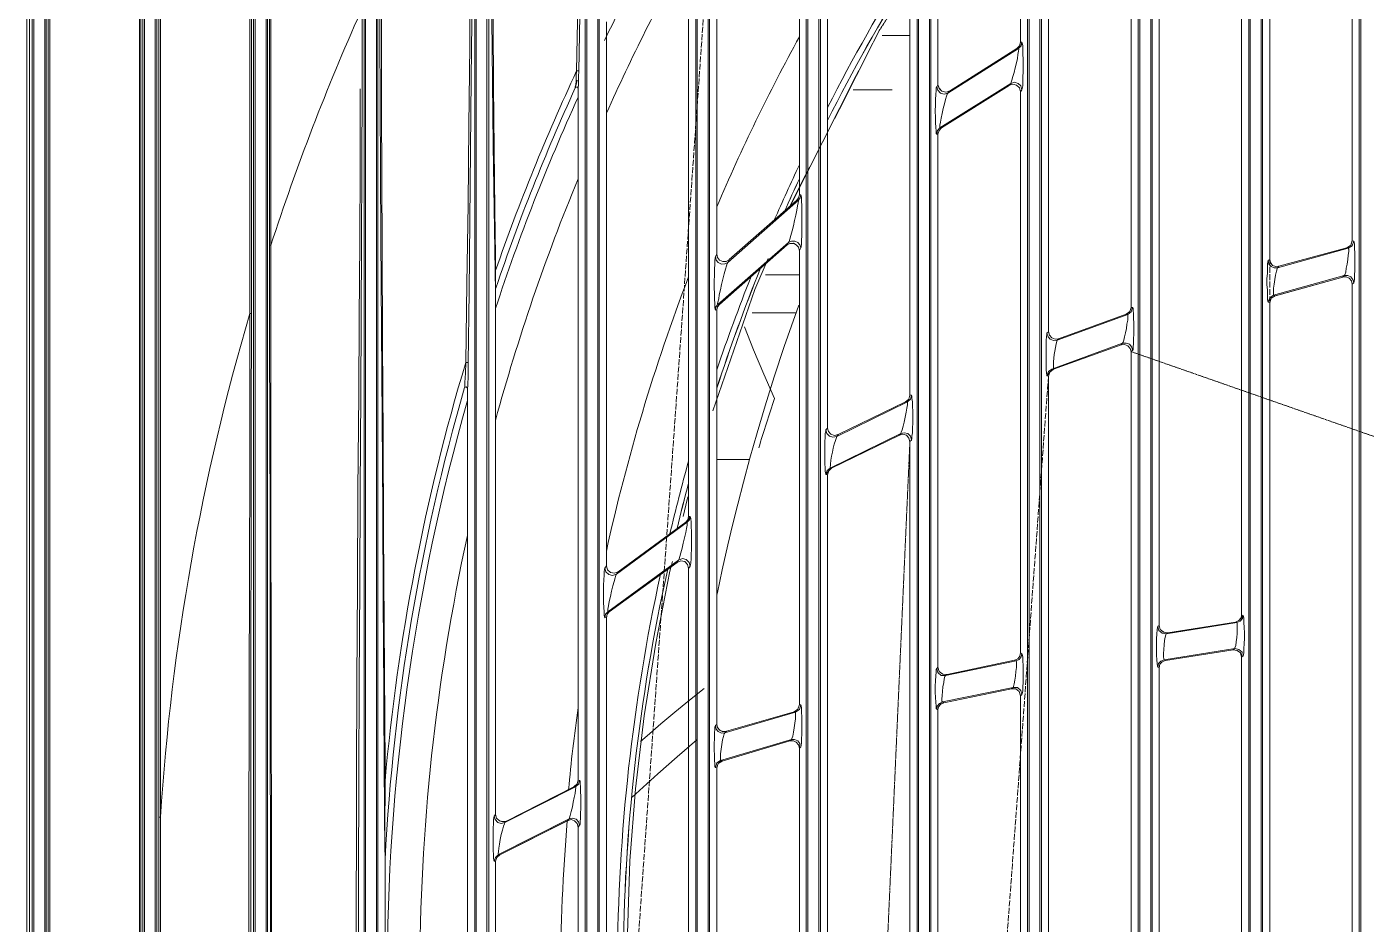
# Model space of a CAD drawing. Header units: millimetres. Extents: x 90740 to 167944, y -39332 to 25855.
# Drawn here: x 137529.7 to 137891.5, y 12100.5 to 12342.9 of the extents above; entities that cross this region are included whole.
import ezdxf

# ---------------------------------------------------------------- set-up
doc = ezdxf.new("R2010")
doc.units = ezdxf.units.MM
doc.linetypes.add('PDF_IMPORT', pattern=[1, 0.8, -0.2])
doc.layers.add('PDF4_Geometry', color=7, linetype='Continuous')

# ---------------------------------------------------------------- blocks, each defined once
blk = doc.blocks.new('200-A_10 bis 12')
at = {"layer": 'PDF4_Geometry', "lineweight": 13}
for p, q in [((6273.92, 3275.98), (6273.92, 2335.53)), ((6274.87, 2336.02), (6274.87, 3273.81)), ((6277.01, 3273.96), (6277.01, 2335.87)), ((6289.13, 2335.87), (6289.13, 3273.96)), ((6291.97, 3273.96), (6291.97, 2335.87)), ((6321.83, 2922.52), (6321.83, 3273.96)), ((6409.29, 2336.02), (6409.29, 3273.81))]:
    blk.add_line(p, q, dxfattribs=at)
for points in [[(6273.92, 3274.27), (6274.3, 3273.94), (6274.3, 2335.87), (6273.92, 2335.53), (6273.96, 2335.4), (6274.1, 2335.33)], [(6274.3, 2335.87), (6274.65, 2336.22), (6274.65, 3273.61), (6274.3, 3273.94)], [(6276.34, 3273.81), (6276.34, 2336.02), (6276.49, 2336.09), (6276.52, 2336.22), (6276.81, 2336.07), (6276.81, 3273.79), (6276.52, 3273.61), (6276.49, 3273.74), (6276.34, 3273.81), (6276.34, 3273.74)], [(6289.82, 3273.81), (6289.82, 2336.02), (6289.64, 2336.09), (6289.59, 2336.22)], [(6291.26, 3273.81), (6291.26, 2336.02), (6291.39, 2336.09), (6291.46, 2336.22), (6291.77, 2336.07), (6291.77, 3273.79), (6291.46, 3273.61), (6291.39, 3273.74), (6291.26, 3273.81)], [(6304.05, 2715.15), (6304.03, 2729.76), (6303.98, 2746.21), (6303.96, 2762.62), (6303.91, 2779.07), (6303.91, 2823.54), (6303.96, 2842.15), (6303.98, 2860.73), (6304.03, 2873.54), (6304.03, 2892.72), (6304.05, 2894.3), (6304.05, 3273.96)], [(6304.74, 3273.81), (6304.74, 2336.02), (6304.6, 2336.09), (6304.54, 2336.22)], [(6306.22, 3273.81), (6306.22, 2336.02), (6306.36, 2336.09), (6306.42, 2336.22), (6306.69, 2336.07), (6306.69, 2729.63), (6306.76, 2741.42), (6306.76, 2753.27), (6306.8, 2769.03), (6306.8, 2784.8), (6306.82, 2800.61), (6306.82, 2821.41), (6306.8, 2837.93), (6306.76, 2854.4), (6306.76, 2866.79), (6306.73, 2879.16), (6306.69, 2891.53), (6306.69, 3273.79), (6306.42, 3273.61), (6306.36, 3273.74), (6306.22, 3273.81)], [(6306.87, 3273.96), (6306.87, 2877.89), (6306.89, 2864.91), (6306.93, 2851.87), (6306.93, 2838.88), (6306.96, 2826.12), (6306.96, 2788.64), (6306.93, 2772.39), (6306.93, 2756.14), (6306.89, 2739.88), (6306.87, 2727.12)], [(6319.46, 2336.22), (6319.46, 3273.61), (6319.19, 3273.79), (6319.19, 2925.03), (6319.15, 2914.73), (6319.12, 2904.36), (6319.08, 2894.03), (6319.01, 2883.73), (6318.95, 2870.83), (6318.88, 2857.91), (6318.81, 2845.01), (6318.75, 2832.07), (6318.7, 2818.5), (6318.7, 2792.15)], [(6319.66, 3273.81), (6319.66, 2336.02), (6319.52, 2336.09), (6319.46, 2336.22)], [(6322.25, 2823.14), (6322.23, 2826.49), (6322.23, 2829.87), (6322.19, 2831.53), (6322.12, 2843.77), (6322.05, 2855.98), (6321.99, 2868.19), (6321.9, 2880.38), (6321.83, 2892.59), (6321.72, 2904.8), (6321.7, 2913.97), (6321.65, 2923.16), (6321.61, 2932.36), (6321.61, 3273.79), (6321.34, 3273.61), (6321.28, 3273.74), (6321.14, 3273.81)], [(6321.14, 3273.81), (6321.14, 2336.02), (6321.28, 2336.09), (6321.34, 2336.22), (6321.61, 2336.07), (6321.61, 2677.43), (6321.65, 2686.62), (6321.7, 2695.79), (6321.72, 2704.94), (6321.83, 2717.08), (6321.9, 2729.25), (6321.99, 2741.39), (6322.05, 2753.69), (6322.12, 2765.97), (6322.19, 2778.27), (6322.23, 2779.98), (6322.23, 2783.36), (6322.25, 2786.73), (6322.25, 2787.57), (6322.3, 2788.37)], [(6333.91, 3273.96), (6333.91, 2956.36), (6333.84, 2947.83), (6333.8, 2939.31), (6333.73, 2930.85), (6333.6, 2920.08), (6333.51, 2909.42), (6333.35, 2898.72), (6333.2, 2888.08), (6333.15, 2886.64), (6333.13, 2885.98), (6333.09, 2885.38), (6333.09, 2884.91), (6333.07, 2884.71), (6333.07, 2884.67), (6333.27, 2884.78), (6333.42, 2884.6)], [(6334.58, 3273.81), (6334.58, 2336.02), (6334.44, 2336.09), (6334.42, 2336.22)], [(6336.06, 3273.81), (6336.06, 2336.02), (6336.2, 2336.09), (6336.29, 2336.22), (6336.57, 2336.07), (6336.57, 2648.94), (6336.62, 2657.6), (6336.64, 2666.26), (6336.71, 2674.85), (6336.82, 2683.56), (6336.88, 2692.21), (6337.02, 2700.83), (6337.15, 2709.42), (6337.15, 2710.47), (6337.2, 2711.15), (6337.22, 2711.6)], [(6337.22, 2898.25), (6337.2, 2898.65), (6337.15, 2899.39), (6337.15, 2900.45), (6337.02, 2908.91), (6336.88, 2917.41), (6336.82, 2925.94), (6336.71, 2934.49), (6336.64, 2943.21), (6336.62, 2951.98), (6336.57, 2960.78), (6336.57, 3273.79), (6336.29, 3273.61), (6336.2, 3273.74), (6336.06, 3273.81)], [(6336.75, 3273.96), (6336.75, 2955.22), (6336.77, 2948.03), (6336.82, 2940.88), (6336.88, 2933.8), (6336.95, 2925.36), (6337.02, 2916.97), (6337.13, 2908.64), (6337.22, 2902.43)], [(6349.34, 2336.22), (6349.34, 3273.61), (6349.07, 3273.79), (6349.07, 2988.26), (6349.03, 2980.6), (6349.03, 2973.01), (6348.96, 2965.39), (6348.9, 2957.82), (6348.81, 2950.14), (6348.7, 2942.52), (6348.59, 2934.93), (6348.45, 2927.4), (6348.43, 2926.67), (6348.43, 2925.5), (6348.39, 2925.16), (6348.39, 2831.65)], [(6347.99, 2925.16), (6347.99, 2925.27), (6348.05, 2925.56), (6348.1, 2926.1), (6348.12, 2926.74), (6348.16, 2927.43), (6348.32, 2936.37), (6348.45, 2945.37), (6348.59, 2954.43), (6348.65, 2960.73), (6348.72, 2967.1), (6348.76, 2973.47), (6348.83, 2979.87), (6348.83, 2986.26), (6348.87, 2987.86), (6348.87, 3273.96)], [(6349.54, 3273.81), (6349.54, 2336.02), (6349.41, 2336.09), (6349.34, 2336.22)], [(6351.01, 3273.81), (6351.01, 2336.02), (6351.16, 2336.09), (6351.21, 2336.22), (6351.47, 2336.07), (6351.47, 2617.57), (6351.49, 2624.7), (6351.54, 2631.78), (6351.58, 2638.84), (6351.65, 2645.9), (6351.74, 2653.05), (6351.8, 2660.18), (6351.92, 2667.24), (6352.07, 2674.19)], [(6363.42, 2955.38), (6363.55, 2961.84), (6363.66, 2968.39), (6363.73, 2975.03), (6363.82, 2981.67), (6363.88, 2988.2), (6363.93, 2994.79), (6363.99, 3001.36), (6363.99, 3273.79), (6364.26, 3273.61), (6364.26, 2336.22)], [(6363.28, 2807.73), (6363.28, 2860.26), (6363.48, 2860.55), (6363.55, 2860.73), (6363.59, 2861.02), (6363.62, 2861.53), (6363.62, 2862.13), (6363.66, 2862.86), (6363.66, 2865.22), (6363.62, 2865.88), (6363.62, 2866.48), (6363.59, 2866.93), (6363.55, 2867.19), (6363.48, 2867.28), (6363.28, 2867.28)], [(6364.46, 3273.81), (6364.46, 2336.02), (6364.33, 2336.09), (6364.26, 2336.22)], [(6365.93, 3273.81), (6365.93, 2336.02), (6366.06, 2336.09), (6366.13, 2336.22), (6366.44, 2336.07), (6366.44, 2609.42), (6366.5, 2614.97), (6366.52, 2620.52), (6366.59, 2626.01), (6366.7, 2631.62), (6366.77, 2637.17), (6366.9, 2642.66), (6367.01, 2648.03), (6367.04, 2648.76), (6367.04, 2649.23), (6367.08, 2649.41), (6367.1, 2649.5)], [(6367.1, 2960.33), (6367.08, 2960.4), (6367.04, 2960.6), (6367.04, 2961.11), (6367.01, 2961.82), (6366.9, 2967.06), (6366.77, 2972.39), (6366.7, 2977.76), (6366.59, 2983.2), (6366.52, 2988.86), (6366.5, 2994.55), (6366.44, 3000.3), (6366.44, 3273.79), (6366.13, 3273.61), (6366.13, 2336.22)], [(6378.14, 2903.63), (6378.25, 2903.2), (6378.45, 2903.54), (6378.47, 2903.69), (6378.51, 2904.03), (6378.54, 2904.56), (6378.58, 2905.22), (6378.58, 2909.24), (6378.54, 2909.89), (6378.51, 2910.35), (6378.47, 2910.62), (6378.45, 2910.71), (6378.25, 2910.69), (6378.25, 2976.09)], [(6379.18, 3273.61), (6379.18, 2336.22)], [(6379.4, 3273.81), (6379.4, 2336.02), (6379.27, 2336.09), (6379.18, 2336.22)], [(6380.89, 3273.81), (6380.89, 2336.02), (6381.02, 2336.09), (6381.09, 2336.22), (6381.36, 2336.07), (6381.36, 2586.91), (6381.4, 2591.86), (6381.42, 2597.81), (6381.49, 2603.69), (6381.56, 2609.51), (6381.67, 2615.44), (6381.8, 2621.21), (6381.93, 2626.9)], [(6393.86, 2575.98), (6393.86, 2336.07), (6394.14, 2336.22), (6394.14, 3273.61), (6393.86, 3273.79), (6393.86, 3034.04), (6393.81, 3028.32), (6393.75, 3022.63), (6393.68, 3016.86), (6393.61, 3011.13), (6393.5, 3005.51), (6393.37, 3000.83), (6393.28, 2996.19)], [(6394.32, 3273.81), (6394.32, 2336.02), (6394.19, 2336.09), (6394.14, 2336.22)], [(6395.81, 3273.81), (6395.81, 2336.02), (6395.94, 2336.09), (6396.01, 2336.22), (6396.28, 2336.07), (6396.28, 2571.7), (6396.32, 2575.92), (6396.32, 2580.16), (6396.39, 2584.33), (6396.41, 2588.57), (6396.48, 2592.79), (6396.59, 2596.9), (6396.65, 2601.1), (6396.76, 2605.16), (6396.85, 2609.18), (6396.9, 2609.38), (6396.92, 2609.95), (6396.92, 2610.24), (6396.96, 2610.35)], [(6409.04, 2336.22), (6409.04, 3273.61)], [(6410.73, 3273.81), (6410.73, 2336.02), (6410.86, 2336.09), (6410.93, 2336.22), (6411.24, 2336.07), (6411.24, 2565.55), (6411.31, 2569.15), (6411.35, 2573.41), (6411.42, 2577.58), (6411.51, 2581.74), (6411.57, 2585.91), (6411.68, 2589.99), (6411.82, 2593.97)], [(6423.05, 2983.58), (6423.05, 3024.61), (6423.12, 3025.01), (6423.12, 3025.72), (6423.23, 3028.83), (6423.32, 3032), (6423.39, 3035.2), (6423.45, 3038.48), (6423.56, 3042.72), (6423.58, 3047.01), (6423.67, 3051.36), (6423.7, 3055.67), (6423.7, 3273.79), (6424.01, 3273.61), (6424.01, 2336.22)], [(6424.21, 3273.81), (6424.21, 2336.02), (6424.07, 2336.09), (6424.01, 2336.22)], [(6425.69, 3273.81), (6425.69, 2336.02), (6425.83, 2336.09), (6425.89, 2336.22), (6426.14, 2336.07), (6426.14, 2543.5), (6426.34, 2543.5)], [(6438.46, 2535.35), (6438.66, 2535.35), (6438.66, 2336.07), (6438.93, 2336.22), (6438.93, 3273.61), (6438.66, 3273.79), (6438.66, 3070.14), (6438.62, 3065.86), (6438.59, 3061.6), (6438.55, 3057.2), (6438.46, 3052.89), (6438.39, 3048.65), (6438.33, 3045.83), (6438.22, 3043.06), (6438.15, 3040.33), (6438.08, 3037.64), (6438.02, 3036.97), (6438.02, 3036.62), (6437.95, 3036.49)], [(6439.13, 3273.81), (6439.13, 2336.02), (6438.99, 2336.09), (6438.93, 2336.22)], [(6440.61, 3273.81), (6440.61, 2336.02), (6440.73, 2336.09), (6440.79, 2336.22), (6441.1, 2336.07), (6441.1, 2533.53), (6441.3, 2533.53)], [(6453.85, 2336.22), (6453.85, 3273.61), (6453.58, 3273.79), (6453.58, 3079.2), (6453.56, 3074.87), (6453.51, 3070.59), (6453.45, 3066.21), (6453.38, 3061.93), (6453.27, 3057.71), (6453.14, 3052.83), (6453.07, 3050.43), (6453, 3048.08), (6452.98, 3047.48), (6452.94, 3047.03), (6452.91, 3046.97)], [(6454.05, 3273.81), (6454.05, 2336.02), (6453.91, 2336.09), (6453.85, 2336.22)], [(6276.52, 3273.61), (6276.52, 2336.22)], [(6291.46, 3273.61), (6291.46, 2336.22)], [(6306.42, 3273.61), (6306.42, 2336.22)], [(6321.34, 3273.61), (6321.34, 2336.22)], [(6336.29, 3273.61), (6336.29, 2336.22)], [(6351.21, 3273.61), (6351.21, 2336.22)], [(6381.09, 3273.61), (6381.09, 2336.22)], [(6396.01, 3273.61), (6396.01, 2336.22)], [(6410.93, 3273.61), (6410.93, 2336.22)], [(6425.89, 3273.61), (6425.89, 2336.22)], [(6440.79, 3273.61), (6440.79, 2336.22)], [(6408.09, 3010.69), (6408.09, 2931.31), (6408.29, 2931.31), (6408.33, 2931.18), (6408.4, 2930.89), (6408.4, 2930.38), (6408.44, 2929.74), (6408.47, 2929), (6408.47, 2927.36), (6408.44, 2926.61), (6408.4, 2925.96), (6408.4, 2925.43), (6408.33, 2925.07), (6408.29, 2924.9), (6408.09, 2924.63), (6408.09, 2848.83), (6408, 2848.39), (6407.73, 2848.05), (6407.31, 2847.85)], [(6396.96, 2918.9), (6396.79, 2918.9), (6396.72, 2919.01), (6396.7, 2919.35), (6396.65, 2919.81), (6396.63, 2920.48), (6396.63, 2921.21), (6396.59, 2922.01), (6396.63, 2922.85), (6396.63, 2923.59), (6396.65, 2924.25), (6396.7, 2924.79), (6396.72, 2925.16), (6396.79, 2925.3), (6396.96, 2925.56), (6396.96, 2999.56)], [(6452.76, 2995.52), (6452.91, 2995.01), (6452.91, 2904.49)], [(6368.77, 2901.92), (6368.37, 2901.72), (6367.92, 2901.69), (6367.48, 2901.89), (6367.21, 2902.23), (6367.1, 2902.69), (6367.1, 2960.38), (6367.15, 2960.44), (6367.1, 2960.51), (6367.1, 2961.89), (6367.01, 2967.26), (6366.9, 2972.74), (6366.81, 2978.29), (6366.72, 2983.89), (6366.7, 2989.37), (6366.64, 2994.88)], [(6443.01, 2901.05), (6442.59, 2901.03), (6442.15, 2901.18), (6441.88, 2901.56), (6441.77, 2901.98), (6441.77, 2989.99), (6441.9, 2990.46), (6442.28, 2990.84), (6441.9, 2990.5), (6441.77, 2989.99)], [(6423.05, 2895.5), (6422.85, 2894.95), (6422.39, 2894.57), (6422.85, 2894.97), (6423.05, 2895.5), (6423.05, 2976.63), (6422.87, 2977.12), (6422.47, 2977.49), (6421.94, 2977.58), (6421.43, 2977.43)], [(6413.24, 2891.26), (6412.77, 2891.22), (6412.33, 2891.39), (6412.02, 2891.77), (6411.88, 2892.19), (6411.88, 2970.01)], [(6363.28, 2953.52), (6363.28, 2867.28), (6363.17, 2866.81), (6362.91, 2866.48), (6363.22, 2866.81), (6363.48, 2867.28), (6363.42, 2866.81), (6363.08, 2866.48), (6363.11, 2866.37), (6363.08, 2866.08), (6363.02, 2865.64), (6362.91, 2865.08), (6362.75, 2864.37), (6362.57, 2863.66), (6362.4, 2862.97), (6362.24, 2862.37), (6362.11, 2861.86), (6362, 2861.53), (6361.93, 2861.37), (6362.44, 2861.57), (6362.97, 2861.46), (6363.35, 2861.06), (6363.48, 2860.55)], [(6392.59, 2882.76), (6393.03, 2883.13), (6393.17, 2883.67), (6393.17, 2952.14)], [(6437.95, 2946.7), (6438.17, 2946.65), (6438.22, 2946.57), (6438.26, 2946.25), (6438.28, 2945.79), (6438.33, 2945.19), (6438.33, 2944.5), (6438.35, 2943.72), (6438.33, 2942.99), (6438.33, 2942.28), (6438.28, 2941.61), (6438.26, 2941.15), (6438.22, 2940.82), (6438.17, 2940.68), (6437.95, 2940.44), (6437.95, 2854), (6437.88, 2853.54), (6437.57, 2853.2), (6437.13, 2853)], [(6382.04, 2879.18), (6382.04, 2943.21)], [(6426.85, 2852.54), (6426.85, 2936.13)], [(6352.72, 2859.69), (6353.27, 2859.62), (6353.74, 2859.8), (6353.27, 2859.6), (6352.72, 2859.69), (6352.32, 2860.07), (6352.18, 2860.6), (6352.18, 2934.07)], [(6393.17, 2932.22), (6389.44, 2932.22)], [(6408.29, 2924.9), (6408.15, 2925.41), (6407.8, 2925.76), (6407.29, 2925.9), (6406.78, 2925.76), (6406.84, 2925.9), (6406.93, 2926.21), (6407.09, 2926.67), (6407.24, 2927.23), (6407.38, 2927.87), (6407.55, 2928.54), (6407.69, 2929.14), (6407.75, 2929.67), (6407.82, 2930.11), (6407.87, 2930.38), (6407.82, 2930.45), (6408.2, 2930.82), (6408.29, 2931.31)], [(6408.09, 2931.31), (6408, 2930.82), (6407.62, 2930.45), (6407.95, 2930.82), (6408.09, 2931.31)], [(6318.41, 2804.91), (6318.41, 2814.59), (6318.43, 2824.25), (6318.43, 2832.11), (6318.5, 2845.01), (6318.57, 2857.91), (6318.63, 2870.83), (6318.75, 2883.73), (6318.81, 2894.03), (6318.88, 2904.36), (6318.92, 2914.71), (6318.95, 2925.03), (6318.92, 2914.71)], [(6348.25, 2926.21), (6348.23, 2926.16), (6348.1, 2925.61), (6348.01, 2925.3), (6347.99, 2925.21)], [(6385.49, 2924.9), (6390.77, 2924.9)], [(6396.79, 2925.3), (6396.92, 2924.83), (6397.3, 2924.43), (6397.81, 2924.32), (6398.27, 2924.45), (6398.21, 2924.32), (6398.12, 2924.03), (6397.96, 2923.56), (6397.83, 2922.99), (6397.67, 2922.37), (6397.54, 2921.68), (6397.41, 2921.06), (6397.3, 2920.54), (6397.23, 2920.12), (6397.23, 2919.75), (6396.9, 2919.41), (6396.79, 2918.9)], [(6396.96, 2925.56), (6397.1, 2925.07), (6397.5, 2924.7), (6398.01, 2924.56), (6398.52, 2924.72), (6398.01, 2924.59), (6397.5, 2924.7), (6397.1, 2925.1), (6396.96, 2925.61)], [(6397.43, 2919.75), (6406.58, 2925.5)], [(6406.58, 2925.5), (6407.09, 2925.63)], [(6407.58, 2925.5), (6407.95, 2925.14), (6408.09, 2924.63), (6407.95, 2925.16), (6407.58, 2925.5), (6407.09, 2925.63)], [(6322.25, 2826.49), (6322.3, 2829.87), (6322.3, 2833.58), (6322.25, 2839.93), (6322.16, 2852.67), (6322.1, 2865.37), (6322.03, 2878.09), (6321.96, 2890.75), (6321.9, 2903.49), (6321.85, 2913), (6321.83, 2922.52)], [(6396.96, 2918.9), (6397.1, 2919.41), (6397.43, 2919.75)], [(6398.19, 2845.92), (6397.61, 2845.99), (6397.12, 2846.34), (6396.96, 2846.92), (6396.96, 2918.9)], [(6378.45, 2903.54), (6378.31, 2903.96), (6378.05, 2904.29), (6377.63, 2904.47), (6377.16, 2904.47), (6376.78, 2904.27), (6376.85, 2904.4), (6376.96, 2904.74), (6377.09, 2905.22), (6377.27, 2905.85), (6377.43, 2906.53), (6377.6, 2907.25), (6377.76, 2907.98), (6377.91, 2908.64), (6378, 2909.22), (6378.07, 2909.64), (6378.11, 2909.89), (6378.11, 2909.98), (6378.34, 2910.31), (6378.45, 2910.71)], [(6377.87, 2909.95), (6378.14, 2910.29)], [(6378.25, 2910.69), (6378.14, 2910.29), (6377.91, 2909.95)], [(6378.25, 2903.16), (6378.14, 2903.63), (6377.83, 2903.96), (6377.43, 2904.14), (6376.96, 2904.14), (6376.58, 2903.94)], [(6376.96, 2904.14), (6377.43, 2904.16), (6377.83, 2903.96)], [(6377.54, 2840.9), (6378.05, 2841.26), (6378.25, 2841.88), (6378.25, 2903.2)], [(6453.11, 2898.81), (6453, 2899.25), (6452.69, 2899.61), (6452.29, 2899.79), (6451.83, 2899.79), (6451.89, 2899.92), (6452.03, 2900.25), (6452.09, 2900.78), (6452.23, 2901.36), (6452.29, 2901.98), (6452.36, 2902.56), (6452.43, 2903.07), (6452.43, 2903.36), (6452.36, 2903.49), (6452.91, 2903.83), (6453.11, 2904.43)], [(6452.91, 2904.54), (6452.69, 2903.89), (6452.16, 2903.56)], [(6452.69, 2903.89), (6452.91, 2904.49)], [(6452.91, 2898.65), (6453.11, 2898.81), (6453.14, 2898.99), (6453.2, 2899.32), (6453.2, 2899.85), (6453.25, 2900.52), (6453.25, 2902.83), (6453.2, 2903.49), (6453.2, 2904), (6453.14, 2904.34), (6453.11, 2904.43), (6452.91, 2904.49)], [(6337.22, 2902.43), (6337.22, 2827.03), (6337.02, 2826.78), (6337, 2826.63), (6336.95, 2826.32), (6336.93, 2825.78), (6336.88, 2825.19), (6336.88, 2822.21), (6336.93, 2821.57), (6336.95, 2821.1), (6337, 2820.83), (6337.02, 2820.7), (6337.22, 2820.7), (6337.22, 2789.17)], [(6366.57, 2881.53), (6372.25, 2897.94), (6374.01, 2902.09)], [(6367.1, 2833.31), (6366.9, 2833.38), (6366.84, 2833.51), (6366.81, 2833.84), (6366.77, 2834.35), (6366.77, 2835.02), (6366.72, 2835.75), (6366.72, 2836.55), (6366.77, 2837.29), (6366.77, 2838), (6366.81, 2838.53), (6366.84, 2838.86), (6366.9, 2839.04), (6367.1, 2839.19), (6367.1, 2895.17), (6366.9, 2895.14), (6366.88, 2895.23), (6366.84, 2895.54), (6366.81, 2896.01), (6366.77, 2896.61), (6366.77, 2897.34), (6366.72, 2898.19), (6366.72, 2899.05), (6366.77, 2899.85), (6366.77, 2900.65), (6366.81, 2901.32), (6366.84, 2901.83), (6366.88, 2902.18), (6366.9, 2902.36), (6367.1, 2902.69)], [(6366.9, 2902.36), (6367.01, 2901.89), (6367.28, 2901.56), (6367.72, 2901.36), (6368.17, 2901.38), (6368.57, 2901.58), (6368.5, 2901.43), (6368.39, 2901.12), (6368.26, 2900.65), (6368.08, 2900.03), (6367.92, 2899.32), (6367.75, 2898.59), (6367.59, 2897.88), (6367.41, 2897.21), (6367.35, 2896.68), (6367.24, 2896.23), (6367.21, 2895.97), (6367.24, 2895.88), (6366.97, 2895.57), (6366.9, 2895.14)], [(6367.1, 2902.69), (6367.21, 2902.25), (6367.48, 2901.89)], [(6442.79, 2806.76), (6442.28, 2806.89), (6441.9, 2807.27), (6441.77, 2807.73), (6441.77, 2896.14), (6441.57, 2896.21), (6441.5, 2896.3), (6441.46, 2896.63), (6441.44, 2897.14), (6441.44, 2897.81), (6441.39, 2898.59), (6441.39, 2899.34), (6441.44, 2900.12), (6441.44, 2900.78), (6441.46, 2901.32), (6441.5, 2901.65), (6441.57, 2901.83), (6441.77, 2901.98)], [(6441.57, 2901.83), (6441.66, 2901.36), (6441.97, 2901.03), (6442.37, 2900.85), (6442.81, 2900.85), (6442.75, 2900.72), (6442.68, 2900.38), (6442.55, 2899.87), (6442.46, 2899.27), (6442.35, 2898.65), (6442.28, 2898.08), (6442.28, 2897.14), (6441.77, 2896.81), (6441.57, 2896.21)], [(6373.67, 2899.92), (6378.25, 2899.92)], [(6441.77, 2896.14), (6441.97, 2896.74), (6442.48, 2897.08), (6451.65, 2899.59), (6452.09, 2899.61)], [(6452.8, 2899.07), (6452.49, 2899.45), (6452.09, 2899.61), (6451.65, 2899.61)], [(6337.22, 2898.14), (6337.26, 2898.08), (6337.22, 2898.08)], [(6452.8, 2899.07), (6452.91, 2898.65), (6452.91, 2807.73), (6452.76, 2807.27), (6452.43, 2806.89), (6451.89, 2806.76), (6452.4, 2806.89), (6452.76, 2807.27)], [(6367.1, 2895.17), (6367.17, 2895.57), (6367.46, 2895.9)], [(6367.1, 2856.65), (6367.17, 2857.02), (6367.81, 2860.07), (6368.57, 2863.44), (6369.21, 2866.08), (6369.92, 2868.92), (6370.7, 2871.92), (6371.56, 2875.14), (6372.56, 2878.58), (6373.63, 2882.22), (6374.85, 2886.11), (6376.18, 2890.22), (6378.18, 2895.81)], [(6441.97, 2896.74), (6442.52, 2897.08)], [(6377.87, 2894.77), (6371.88, 2894.77)], [(6423.25, 2889.68), (6423.12, 2890.15), (6422.81, 2890.53), (6422.39, 2890.68), (6421.9, 2890.66), (6421.96, 2890.79), (6422.08, 2891.06), (6422.16, 2891.53), (6422.28, 2892.06), (6422.41, 2892.66), (6422.47, 2893.24), (6422.59, 2893.77), (6422.61, 2894.17), (6422.61, 2894.43), (6422.59, 2894.55), (6423.05, 2894.9), (6423.25, 2895.48)], [(6422.92, 2889.95), (6423.05, 2889.53), (6423.25, 2889.68), (6423.3, 2889.82), (6423.32, 2890.15), (6423.36, 2890.62), (6423.36, 2891.22), (6423.39, 2891.93), (6423.39, 2893.37), (6423.36, 2894.03), (6423.36, 2894.63), (6423.32, 2895.08), (6423.3, 2895.37), (6423.25, 2895.48), (6423.05, 2895.5)], [(6411.88, 2886.22), (6411.68, 2886.24), (6411.64, 2886.37), (6411.62, 2886.64), (6411.57, 2887.11), (6411.57, 2887.68), (6411.55, 2888.35), (6411.55, 2889.82), (6411.57, 2890.48), (6411.57, 2891.08), (6411.62, 2891.55), (6411.64, 2891.9), (6411.68, 2892.04), (6411.88, 2892.19)], [(6411.88, 2892.24), (6412.02, 2891.77)], [(6423.05, 2807.73), (6423.05, 2889.48), (6422.92, 2889.95), (6422.61, 2890.33), (6422.16, 2890.48), (6421.7, 2890.46)], [(6412.91, 2806.76), (6412.39, 2806.89), (6412.06, 2807.27), (6411.88, 2807.73), (6411.88, 2886.22), (6412.08, 2886.77)], [(6333.42, 2884.64), (6333.42, 2725.21), (6333.47, 2724.96), (6333.47, 2724.54), (6333.51, 2723.88), (6333.53, 2723.23), (6333.53, 2721.77)], [(6393.37, 2877.58), (6393.23, 2878.09), (6392.9, 2878.45), (6392.41, 2878.58), (6391.95, 2878.49), (6392.01, 2878.65), (6392.12, 2878.98), (6392.26, 2879.45), (6392.39, 2880.02), (6392.52, 2880.69), (6392.66, 2881.34), (6392.77, 2881.89), (6392.83, 2882.33), (6392.83, 2882.73), (6393.23, 2883.09), (6393.37, 2883.64)], [(6393.03, 2883.13), (6392.63, 2882.76)], [(6393.17, 2883.67), (6393.37, 2883.64), (6393.43, 2883.53), (6393.43, 2883.22), (6393.5, 2882.76), (6393.5, 2882.13), (6393.55, 2881.47), (6393.55, 2879.91), (6393.5, 2879.18), (6393.5, 2878.58), (6393.43, 2878.09), (6393.43, 2877.74), (6393.37, 2877.58), (6393.17, 2877.38), (6393.17, 2807.73)], [(6382.04, 2879.18), (6381.82, 2878.98), (6381.8, 2878.83), (6381.73, 2878.49), (6381.73, 2877.98), (6381.69, 2877.34), (6381.67, 2876.65), (6381.67, 2875.12), (6381.69, 2874.41), (6381.73, 2873.81), (6381.73, 2873.34), (6381.8, 2873.03), (6381.82, 2872.94), (6382.04, 2872.9)], [(6383.49, 2878.32), (6382.98, 2878.18), (6382.51, 2878.36), (6382.18, 2878.72), (6382.04, 2879.18)], [(6382.18, 2807.27), (6382.51, 2806.89), (6383.04, 2806.76), (6382.53, 2806.89), (6382.18, 2807.27), (6382.04, 2807.73), (6382.04, 2872.9), (6382.2, 2873.43), (6382.58, 2873.81), (6391.75, 2878.25), (6391.95, 2878.49), (6382.4, 2873.81), (6382.58, 2873.81)], [(6391.75, 2878.25), (6392.21, 2878.38), (6392.7, 2878.23)], [(6393.17, 2877.34), (6393.03, 2877.85), (6392.7, 2878.23), (6392.21, 2878.36), (6391.75, 2878.25)], [(6393.03, 2877.85), (6393.17, 2877.38)], [(6367.1, 2874.94), (6371.54, 2874.94)], [(6362.53, 2867.26), (6363.08, 2869.57), (6363.17, 2869.9)], [(6352.18, 2853.6), (6351.98, 2853.58), (6351.92, 2853.67), (6351.87, 2853.94), (6351.87, 2854.38), (6351.85, 2854.98), (6351.8, 2855.65), (6351.8, 2857.98), (6351.85, 2858.73), (6351.87, 2859.35), (6351.87, 2859.8), (6351.92, 2860.13), (6351.98, 2860.29), (6352.18, 2860.6)], [(6351.98, 2860.29), (6352.12, 2859.8), (6352.52, 2859.42), (6353.03, 2859.29), (6353.54, 2859.49), (6353.47, 2859.35), (6353.36, 2859), (6353.23, 2858.49), (6353.07, 2857.89), (6352.89, 2857.16), (6352.72, 2856.45), (6352.56, 2855.78), (6352.45, 2855.2), (6352.38, 2854.74), (6352.36, 2854.47), (6352.38, 2854.38), (6352.07, 2854.05), (6351.98, 2853.58)], [(6352.18, 2853.6), (6352.29, 2854.05), (6352.56, 2854.38), (6361.73, 2861.06), (6362.24, 2861.26), (6362.77, 2861.18), (6363.15, 2860.8), (6363.28, 2860.26)], [(6358.84, 2850.16), (6360.77, 2859.89), (6361.09, 2861.18)], [(6352.58, 2854.38), (6352.29, 2854.05), (6352.18, 2853.58)], [(6352.18, 2853.6), (6352.18, 2807.73), (6351.98, 2807.62), (6351.92, 2807.49), (6351.87, 2807.16), (6351.85, 2806.67), (6351.8, 2806.02), (6351.8, 2803.83), (6351.85, 2803.18), (6351.87, 2802.65), (6351.92, 2802.34), (6351.98, 2802.21), (6352.18, 2802.07)], [(6426.85, 2852.54), (6426.65, 2852.41), (6426.6, 2852.27), (6426.54, 2851.94), (6426.52, 2851.41), (6426.47, 2850.76), (6426.47, 2848.52), (6426.52, 2847.9), (6426.54, 2847.39), (6426.6, 2847.05), (6426.65, 2846.92), (6426.85, 2846.85)], [(6426.65, 2852.41), (6426.8, 2851.87), (6427.23, 2851.49), (6427.78, 2851.41), (6427.71, 2851.3), (6427.63, 2850.96), (6427.56, 2850.5), (6427.49, 2849.92), (6427.45, 2849.32), (6427.43, 2848.76), (6427.43, 2848.32), (6427.45, 2848.03), (6427.49, 2847.92), (6427.05, 2847.72), (6426.74, 2847.39), (6426.65, 2846.92)], [(6426.85, 2852.54), (6426.98, 2852.01), (6427.43, 2851.63), (6428, 2851.56), (6427.45, 2851.63), (6426.98, 2852.01), (6426.85, 2852.56)], [(6437.95, 2854), (6438.17, 2853.91), (6438.22, 2853.8), (6438.26, 2853.47), (6438.28, 2852.94), (6438.33, 2852.29), (6438.35, 2851.56), (6438.35, 2850.83), (6438.33, 2850.07), (6438.28, 2849.43), (6438.26, 2848.9), (6438.22, 2848.56), (6438.17, 2848.43), (6437.95, 2848.25), (6437.95, 2761.55), (6437.82, 2761.02), (6437.37, 2760.64), (6436.8, 2760.58)], [(6437.57, 2853.2), (6437.84, 2853.54), (6438.17, 2853.91), (6438.08, 2853.47), (6437.77, 2853.12), (6437.33, 2852.94), (6437.37, 2852.8), (6437.37, 2851.47), (6437.31, 2850.9), (6437.24, 2850.34), (6437.17, 2849.85), (6437.06, 2849.52), (6437.04, 2849.43), (6437.57, 2849.32), (6438.02, 2848.96), (6437.95, 2848.25), (6437.82, 2848.83), (6437.37, 2849.16), (6436.8, 2849.25)], [(6358.84, 2850.16), (6357.29, 2840.33), (6356.11, 2830.47)], [(6408.29, 2843.21), (6408.13, 2843.75), (6407.69, 2844.15), (6407.11, 2844.17), (6407.18, 2844.3), (6407.24, 2844.66), (6407.36, 2845.14), (6407.42, 2845.72), (6407.49, 2846.32), (6407.55, 2846.88), (6407.55, 2847.65), (6407.51, 2847.79), (6407.93, 2847.96), (6408.2, 2848.32), (6408.29, 2848.76)], [(6407.73, 2848.05), (6408.02, 2848.39), (6408.09, 2848.83)], [(6408.09, 2848.83), (6408.29, 2848.76), (6408.33, 2848.63), (6408.4, 2848.3), (6408.44, 2847.79), (6408.47, 2847.12), (6408.47, 2844.88), (6408.44, 2844.21), (6408.4, 2843.68), (6408.33, 2843.35), (6408.29, 2843.21), (6408.09, 2843.04), (6408.09, 2766.77)], [(6427.69, 2847.83), (6436.82, 2849.25)], [(6396.96, 2841.13), (6396.79, 2841.24), (6396.72, 2841.33), (6396.7, 2841.66), (6396.65, 2842.17), (6396.63, 2842.84), (6396.59, 2843.55), (6396.59, 2844.35), (6396.63, 2845.08), (6396.65, 2845.74), (6396.7, 2846.26), (6396.72, 2846.61), (6396.79, 2846.74), (6396.96, 2846.92)], [(6427.69, 2847.83), (6427.25, 2847.65), (6426.94, 2847.3), (6426.85, 2846.85)], [(6426.85, 2846.81), (6426.94, 2847.3)], [(6396.79, 2846.74), (6396.92, 2846.19), (6397.41, 2845.81), (6397.96, 2845.79), (6397.9, 2845.66), (6397.81, 2845.32), (6397.74, 2844.86), (6397.63, 2844.28), (6397.56, 2843.64), (6397.54, 2843.08), (6397.5, 2842.61), (6397.5, 2842.3), (6397.56, 2842.21), (6397.16, 2842.01), (6396.85, 2841.64), (6396.79, 2841.24)], [(6426.85, 2763), (6426.85, 2846.85)], [(6356.78, 2836.86), (6357.67, 2837.62), (6359.53, 2839.24), (6361.42, 2840.84), (6363.42, 2842.44), (6365.39, 2844.03)], [(6397.05, 2841.57), (6397.36, 2841.95), (6397.74, 2842.1), (6406.91, 2844.01)], [(6408.09, 2843.04), (6407.93, 2843.61), (6407.49, 2843.97), (6406.91, 2844.01)], [(6378.45, 2841.81), (6378.25, 2841.19), (6377.74, 2840.84), (6377.74, 2839.93), (6377.63, 2839.33), (6377.54, 2838.73), (6377.43, 2838.13), (6377.34, 2837.6), (6377.23, 2837.29), (6377.16, 2837.13), (6377.6, 2837.15), (6378.05, 2836.95), (6378.31, 2836.62), (6378.25, 2835.98)], [(6378.25, 2841.88), (6378.45, 2841.81), (6378.47, 2841.7), (6378.51, 2841.37), (6378.54, 2840.84), (6378.58, 2840.19), (6378.58, 2837.86), (6378.54, 2837.22), (6378.51, 2836.69), (6378.47, 2836.33), (6378.45, 2836.15), (6378.25, 2835.98), (6378.25, 2773.85)], [(6396.96, 2768.68), (6396.96, 2841.13), (6397.05, 2841.57), (6397.36, 2841.9), (6397.76, 2842.1)], [(6366.9, 2839.04), (6367.01, 2838.55), (6367.28, 2838.22), (6367.72, 2838.02), (6368.19, 2838.06), (6368.08, 2837.93), (6367.99, 2837.55), (6367.88, 2837.09), (6367.79, 2836.49), (6367.68, 2835.82), (6367.61, 2835.22), (6367.59, 2834.75), (6367.59, 2834.44), (6367.61, 2834.31), (6367.1, 2833.98), (6366.9, 2833.38)], [(6367.1, 2839.19), (6367.21, 2838.75), (6367.52, 2838.4), (6367.92, 2838.22), (6368.39, 2838.26)], [(6368.39, 2838.22), (6367.92, 2838.2), (6367.48, 2838.4), (6367.21, 2838.75)], [(6364.39, 2837.09), (6361.73, 2834.82), (6359.13, 2832.53), (6355.67, 2829.36)], [(6367.81, 2775.56), (6367.28, 2775.94), (6367.1, 2776.54), (6367.1, 2833.31), (6367.3, 2833.91), (6367.81, 2834.24), (6376.96, 2836.95), (6377.43, 2836.95), (6377.83, 2836.8), (6378.14, 2836.42), (6378.25, 2835.98)], [(6376.96, 2836.95), (6377.16, 2837.13), (6367.61, 2834.31), (6367.81, 2834.29), (6367.81, 2834.24)], [(6367.1, 2833.31), (6367.28, 2833.91), (6367.81, 2834.29)], [(6348.56, 2825.56), (6348.43, 2826.03), (6348.1, 2826.38), (6347.61, 2826.52), (6347.14, 2826.43), (6347.21, 2826.56), (6347.3, 2826.89), (6347.45, 2827.43), (6347.61, 2828.03), (6347.72, 2828.67), (6347.85, 2829.29), (6347.99, 2829.87), (6348.01, 2830.34), (6348.05, 2830.65), (6348.01, 2830.74), (6348.43, 2831.11), (6348.56, 2831.6)], [(6347.81, 2830.74), (6348.23, 2831.14), (6348.39, 2831.65), (6348.56, 2831.6), (6348.63, 2831.51), (6348.65, 2831.2), (6348.7, 2830.74), (6348.7, 2830.14), (6348.72, 2829.43), (6348.72, 2827.89), (6348.7, 2827.16), (6348.7, 2826.52), (6348.65, 2826.03), (6348.63, 2825.7), (6348.56, 2825.56), (6348.39, 2825.32), (6348.39, 2784.53)], [(6348.39, 2831.67), (6348.23, 2831.14)], [(6354.89, 2806.76), (6355.33, 2820.77), (6356.11, 2830.47)], [(6337.73, 2826.18), (6338.19, 2826.05), (6338.68, 2826.12), (6338.17, 2826.03), (6337.73, 2826.18), (6337.35, 2826.52), (6337.22, 2827.03)], [(6322.3, 2821.48), (6322.25, 2822.28), (6322.25, 2826.49)], [(6337.02, 2826.78), (6337.15, 2826.32), (6337.53, 2825.92), (6337.99, 2825.78), (6338.48, 2825.92), (6338.42, 2825.76), (6338.31, 2825.43), (6338.17, 2824.92), (6337.99, 2824.32), (6337.86, 2823.65), (6337.73, 2823.01), (6337.64, 2822.45), (6337.6, 2822.01), (6337.55, 2821.7), (6337.6, 2821.61), (6337.2, 2821.23), (6337.02, 2820.7)], [(6347.41, 2826.32), (6346.94, 2826.18), (6337.8, 2821.57)], [(6321.83, 2687.4), (6321.85, 2696.94), (6321.9, 2706.49), (6321.96, 2719.15), (6322.03, 2731.82), (6322.1, 2744.46), (6322.16, 2757.18), (6322.25, 2769.92), (6322.3, 2776.3), (6322.3, 2779.98), (6322.25, 2783.36), (6322.25, 2786.71), (6322.3, 2787.53), (6322.3, 2822.28), (6322.25, 2823.14)], [(6337.22, 2820.7), (6337.4, 2821.21), (6337.8, 2821.57)]]:
    blk.add_lwpolyline(points, dxfattribs=at)
for points in [[(6289.33, 3273.79), (6289.33, 2336.07), (6289.59, 2336.22), (6289.59, 3273.61)], [(6304.25, 2715.15), (6304.25, 2336.07), (6304.54, 2336.22), (6304.54, 3273.61), (6304.25, 3273.79), (6304.25, 2894.7), (6304.23, 2879.76), (6304.23, 2864.77), (6304.18, 2849.83), (6304.16, 2834.84), (6304.16, 2772.32), (6304.23, 2753.27), (6304.23, 2727.85)], [(6407.62, 2930.45), (6398.52, 2924.72), (6398.47, 2924.72), (6398.27, 2924.45), (6407.82, 2930.45)], [(6406.58, 2925.5), (6406.78, 2925.76), (6397.23, 2919.75), (6397.43, 2919.75), (6406.58, 2925.47)], [(6368.57, 2901.58), (6378.11, 2909.98), (6377.91, 2909.95), (6377.87, 2909.95), (6368.77, 2901.96), (6368.77, 2901.92)], [(6367.46, 2895.9), (6376.58, 2903.94), (6376.78, 2904.27), (6367.24, 2895.88)], [(6452.16, 2903.56), (6443.01, 2901.05), (6442.81, 2900.85), (6452.36, 2903.49)], [(6451.65, 2899.61), (6451.83, 2899.79), (6442.28, 2897.14), (6442.48, 2897.08), (6442.52, 2897.08), (6451.65, 2899.59)], [(6422.39, 2894.57), (6413.24, 2891.26), (6413.04, 2891.06), (6422.59, 2894.55)], [(6421.7, 2890.46), (6421.9, 2890.66), (6412.35, 2887.17), (6412.57, 2887.15)], [(6392.59, 2882.76), (6383.49, 2878.32), (6383.29, 2878.05), (6392.83, 2882.73), (6392.63, 2882.76)], [(6362.91, 2866.48), (6353.78, 2859.8), (6353.74, 2859.8), (6353.54, 2859.49), (6363.08, 2866.48)], [(6361.73, 2861.06), (6361.93, 2861.37), (6352.38, 2854.38), (6352.58, 2854.38)], [(6437.13, 2853), (6428, 2851.56), (6427.78, 2851.41), (6437.33, 2852.94)], [(6436.8, 2849.25), (6437.04, 2849.43), (6427.49, 2847.92), (6427.69, 2847.83)], [(6398.19, 2845.92), (6397.96, 2845.79), (6407.51, 2847.79), (6407.31, 2847.85)], [(6397.76, 2842.1), (6406.91, 2844.01), (6407.11, 2844.17), (6397.56, 2842.21), (6397.74, 2842.1)], [(6368.39, 2838.22), (6368.19, 2838.06), (6377.74, 2840.84), (6377.54, 2840.9), (6368.39, 2838.26)], [(6338.68, 2826.12), (6338.48, 2825.92), (6348.01, 2830.74), (6347.81, 2830.74)], [(6337.8, 2821.57), (6346.9, 2826.18), (6346.94, 2826.18), (6347.14, 2826.43), (6337.6, 2821.61)]]:
    blk.add_lwpolyline(points, close=True, dxfattribs=at)
for points in [[(6333.42, 2884.64), (6333.47, 2884.87), (6333.47, 2885.31), (6333.51, 2885.93), (6333.53, 2886.62), (6333.53, 2888.04), (6333.64, 2897.61), (6333.73, 2907.18), (6333.84, 2916.77), (6333.93, 2926.41), (6334, 2934.02), (6334.04, 2941.68), (6334.11, 2949.34), (6334.11, 3273.79), (6334.42, 3273.61), (6334.42, 2336.22), (6334.11, 2336.07), (6333.91, 2645.12, -0.022132), (6321.61, 2668.26), (6321.83, 2668.26)], [(6319.19, 2935.4), (6318.99, 2935.4, 0.026452), (6306.87, 2903.89), (6306.69, 2903.89)], [(6337.15, 2900.45), (6337.22, 2900.5, -0.025354), (6348.16, 2927.43), (6348.36, 2927.43), (6348.45, 2927.4)], [(6348.39, 2925.1), (6348.23, 2925.3), (6347.99, 2925.16, 0.025772), (6337.26, 2898.12)], [(6378.25, 2912.86, 0.005914), (6376.25, 2908.51, -0.001371), (6378.25, 2912.86)], [(6367.1, 2884.6, -0.016386), (6372.99, 2900.78, 0.01703), (6367.1, 2884.6)], [(6304.25, 2894.7), (6304.18, 2894.7), (6304.05, 2894.7, 0.055914), (6291.97, 2826.65), (6291.77, 2826.65)], [(6370.83, 2892.86), (6372.05, 2889.75), (6373.43, 2886.49), (6374.9, 2883.2, 0.007283), (6372.76, 2876.52)], [(6411.68, 2892.04), (6411.82, 2891.55), (6412.13, 2891.19), (6412.57, 2891.02), (6413.04, 2891.06, 0.072308), (6412.57, 2887.15), (6412.08, 2886.77), (6411.68, 2886.24), (6411.88, 2886.84), (6412.35, 2887.17)], [(6333.53, 2888.04), (6333.4, 2888.08), (6333.2, 2888.08, 0.050752), (6322.3, 2831.58), (6322.23, 2831.58), (6322.19, 2831.53)], [(6382.2, 2873.43), (6381.82, 2872.94), (6382, 2873.48), (6382.4, 2873.81, -0.070586), (6383.29, 2878.05), (6382.78, 2877.98), (6382.31, 2878.12), (6381.96, 2878.49), (6381.82, 2878.98)], [(6361.73, 2865.64, -0.006905), (6363.28, 2871.77, 0.005628), (6361.73, 2865.64)], [(6360.46, 2860.15, 0.053533), (6354.45, 2806.76, -0.053241), (6360.46, 2860.15)], [(6348.39, 2825.32), (6348.25, 2825.78), (6347.88, 2826.16), (6347.41, 2826.32), (6346.9, 2826.18, 0.042137), (6346.9, 2783.67), (6347.41, 2783.56), (6347.88, 2783.69), (6348.25, 2784.07), (6348.39, 2784.55)]]:
    blk.add_lwpolyline(points, format="xyb", dxfattribs=at)
at = {"layer": 'PDF4_Geometry', "linetype": 'PDF_IMPORT', "lineweight": 13}
for points in [[(6367.1, 2960.33), (6352.18, 2749.25)], [(6441.77, 2901.98), (6441.77, 2713.71)], [(6411.88, 2886.22), (6396.96, 2684.24)]]:
    blk.add_lwpolyline(points, dxfattribs=at)
at = {"layer": 'PDF4_Geometry', "linetype": 'PDF_IMPORT', "lineweight": 13, "ltscale": 0.016457}
for points in [[(6403.76, 2955.69), (6389.04, 2932.91)], [(6376.96, 2909.15), (6389.04, 2932.91)]]:
    blk.add_lwpolyline(points, dxfattribs=at)
at = {"layer": 'PDF4_Geometry', "lineweight": 13}
blk.add_lwpolyline([(6393.17, 2940.55, 0.023781), (6382.04, 2920.74, -0.022898)], format="xyb", close=True, dxfattribs=at)
at = {"layer": 'PDF4_Geometry', "linetype": 'PDF_IMPORT', "lineweight": 13, "ltscale": 0.14504}
blk.add_lwpolyline([(6423.05, 2720.32), (6423.05, 2889.53), (6516.44, 2856.89)], dxfattribs=at)
at = {"layer": 'PDF4_Geometry', "linetype": 'PDF_IMPORT', "lineweight": 13, "ltscale": 0.123504}
blk.add_lwpolyline([(6393.17, 2732.47), (6393.17, 2877.38), (6382, 2628.21)], dxfattribs=at)
at = {"layer": 'PDF4_Geometry', "linetype": 'PDF_IMPORT', "lineweight": 13, "ltscale": 0.152993}
blk.add_lwpolyline([(6363.28, 2656.29), (6363.28, 2860.26)], dxfattribs=at)
at = {"layer": 'PDF4_Geometry', "lineweight": 13}
for centre, radius, start, end in [((6618.69, 2800.82), 297.09, 149.3249, 153.8917), ((6599.33, 2811.36), 270.66, 150.7022, 155.9377), ((6604.34, 2809.3), 249.45, 147.8399, 153.0076), ((6602.13, 2809.17), 255.39, 151.2399, 156.9676), ((6596.98, 2810.22), 273.36, 155.4232, 161.8526), ((6822.25, 2708.09), 489.75, 155.0377, 155.9967), ((6602.28, 2807.88), 274.77, 157.5373, 164.7293), ((6607.96, 2806.19), 261.92, 159.0951, 167.5695), ((6617.86, 2802.07), 264.78, 158.3735, 161.271), ((6605.01, 2806.13), 283.1, 163.894, 177.0001), ((6608.97, 2804.89), 286.39, 164.1867, 195.8133), ((6638.28, 2798.73), 285.31, 164.5493, 166.589), ((6607.82, 2804.9), 280.84, 167.7054, 192.2946), ((6605.46, 2805.64), 251.79, 167.6576, 179.7469), ((6549.46, 2812.1), 203.21, 171.6941, 174.8464)]:
    blk.add_arc(centre, radius, start, end, dxfattribs=at)

msp = doc.modelspace()

# ---------------------------------------------------------------- block references
at = {"xscale": 2, "yscale": 2, "zscale": 2}
msp.add_blockref('200-A_10 bis 12', (124981.88, 6476.06, 0.84), dxfattribs=at)

doc.saveas('drawing.dxf')
